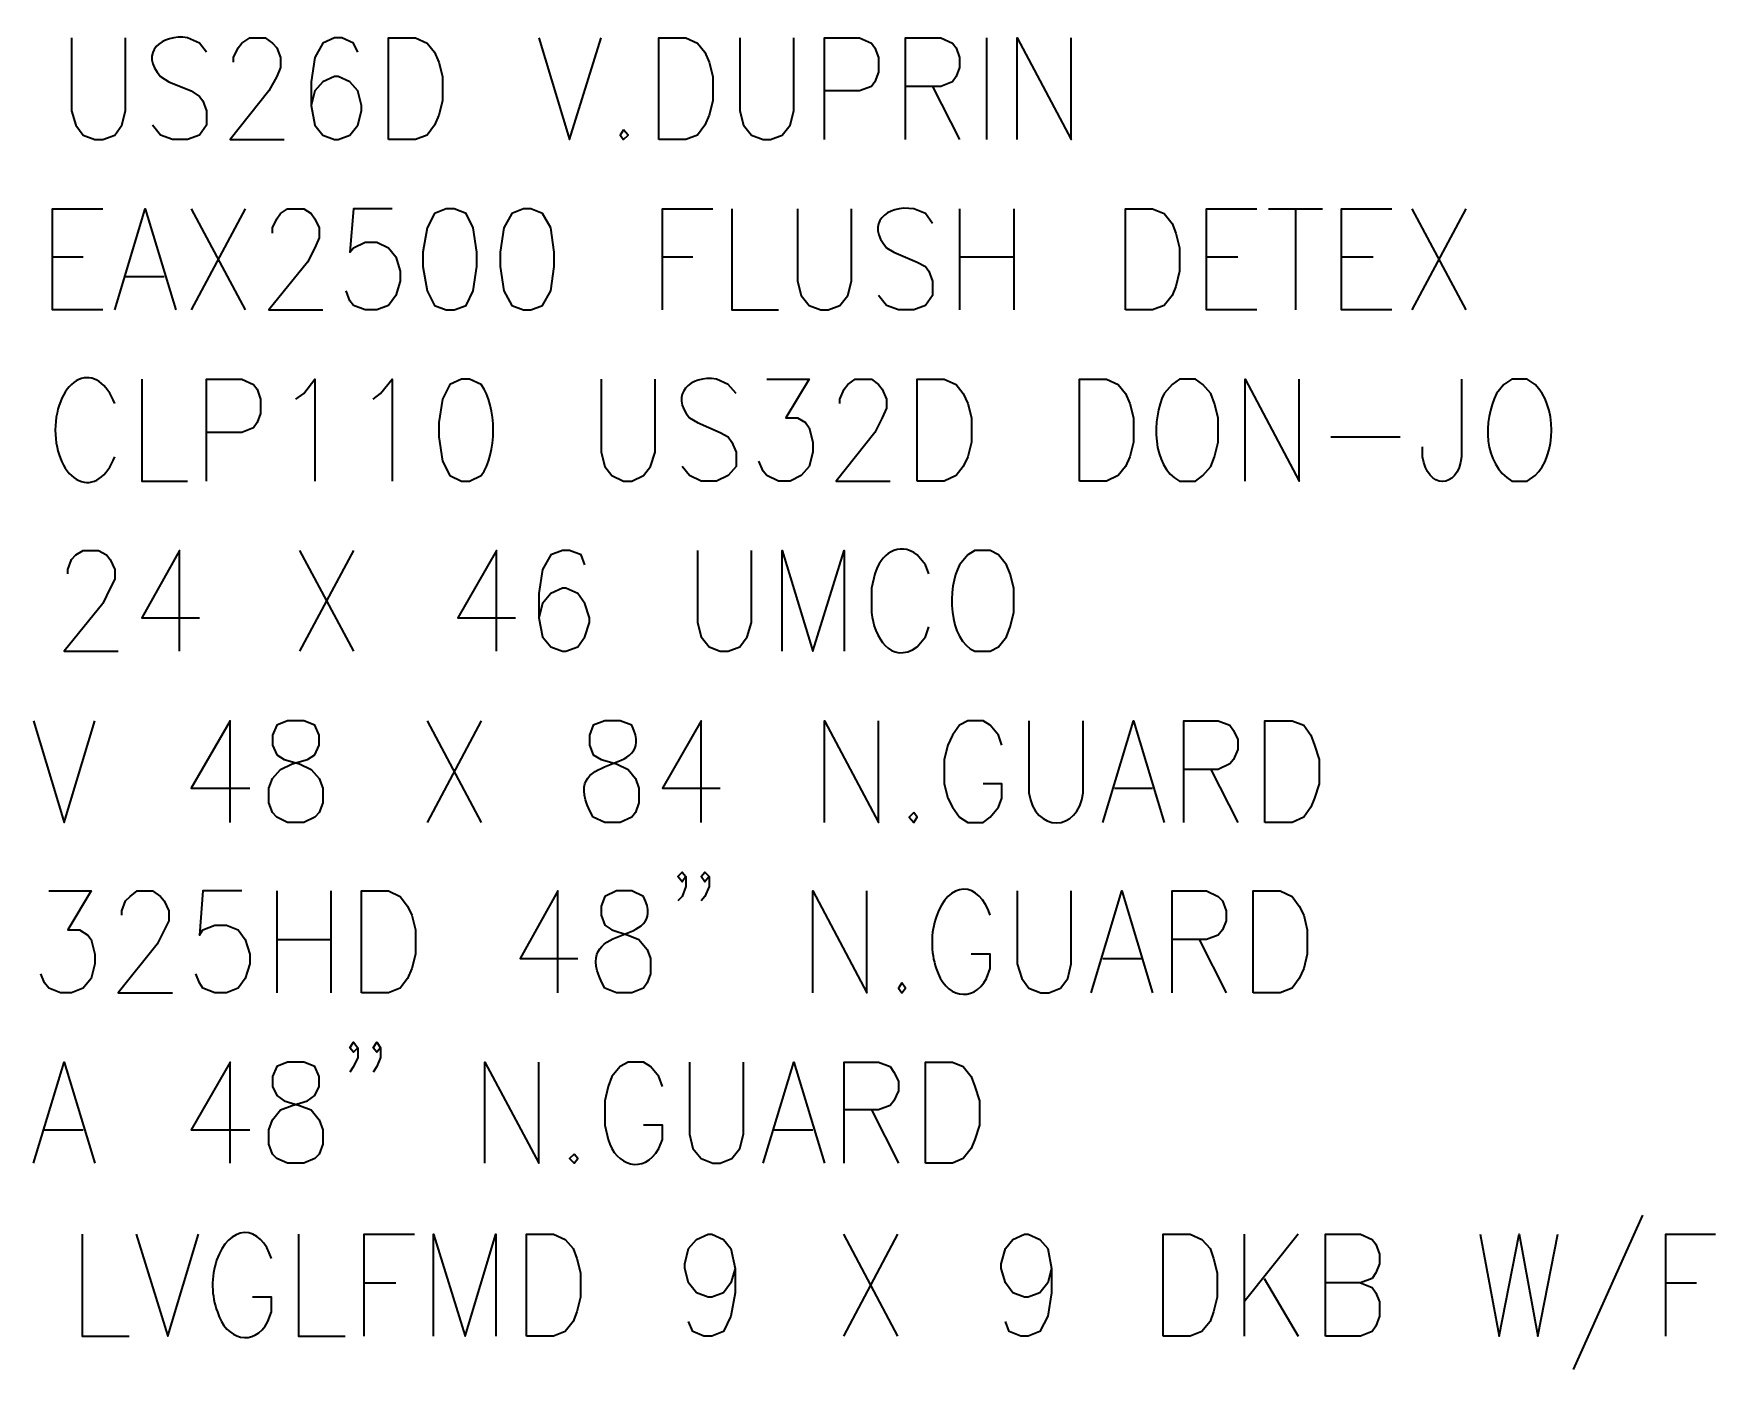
# Model space of a CAD drawing. Header units: inches. Extents: x 5 to 516, y -193 to 129.
# Drawn here: x 164.64 to 170.86, y -105.56 to -100.62 of the extents above; entities that cross this region are included whole.
import ezdxf

# ---------------------------------------------------------------- set-up
doc = ezdxf.new("R2010")
doc.units = ezdxf.units.IN
doc.header["$MEASUREMENT"] = 0
doc.layers.add('PDF3_Geometry', color=7, linetype='Continuous')

msp = doc.modelspace()

# ---------------------------------------------------------------- linework, layer by layer
at = {"layer": 'PDF3_Geometry', "lineweight": 35}
for points in [[(164.7780662, -100.6357322), (164.7780662, -100.9057149), (164.7947318, -100.9590448), (164.8213968, -100.9957091), (164.8647274, -101.0123747), (164.8947254, -101.0123747), (164.938056, -100.9957091), (164.9647209, -100.9590448), (164.9780534, -100.9057149), (164.9780534, -100.6357322)], [(165.2780342, -100.6890633), (165.2513692, -100.6557321), (165.2080387, -100.6357334)], [(165.3780305, -100.7257261), (165.3780305, -100.7090606), (165.3946961, -100.6723962), (165.4080286, -100.6557306), (165.4380266, -100.6357319), (165.4946897, -100.6357319), (165.5213546, -100.6557306), (165.5380202, -100.6723962), (165.5513527, -100.7090606), (165.5513527, -100.7457249), (165.5380202, -100.7790561), (165.5080222, -100.832386), (165.364698, -101.0123744), (165.5646852, -101.0123744)], [(165.8380026, -100.6890633), (165.821337, -100.6557321), (165.7780065, -100.6357334), (165.7513415, -100.6357334), (165.708011, -100.6557321), (165.6780129, -100.709062), (165.6646804, -100.7990563), (165.6646804, -100.8857174), (165.6780129, -100.959046), (165.708011, -100.9957103), (165.7513415, -101.0123759), (165.764674, -101.0123759), (165.8080046, -100.9957103), (165.8380026, -100.959046), (165.8513351, -100.9057161), (165.8513351, -100.8857174), (165.8380026, -100.8323875), (165.8080046, -100.7990563), (165.764674, -100.7790576), (165.7513415, -100.7790576), (165.708011, -100.7990563), (165.6780129, -100.8323875), (165.6646804, -100.8857174)], [(166.5079494, -100.6357322), (166.6212754, -101.0123747), (166.7379346, -100.6357322)], [(167.2512421, -100.6357322), (167.2512421, -100.9057149), (167.2645746, -100.9590448), (167.2945727, -100.9957091), (167.3379032, -101.0123747), (167.3645682, -101.0123747), (167.4078987, -100.9957091), (167.4378968, -100.9590448), (167.4512293, -100.9057149), (167.4512293, -100.6357322)], [(167.5645494, -101.0123763), (167.5645494, -100.6357338), (167.694541, -100.6357338), (167.7378716, -100.6557325), (167.7512041, -100.6723981), (167.7645366, -100.7090625), (167.7645366, -100.7623924), (167.7512041, -100.7990567), (167.7378716, -100.8157223), (167.694541, -100.8323879), (167.5645494, -100.8323879)], [(167.8645383, -101.0123763), (167.8645383, -100.6357338), (167.9945299, -100.6357338), (168.0378605, -100.6557325), (168.051193, -100.6723981), (168.0645255, -100.7090625), (168.0645255, -100.7457268), (168.051193, -100.779058), (168.0378605, -100.7990567), (167.9945299, -100.8157223), (167.8645383, -100.8157223)], [(168.1645136, -100.6357322), (168.1645136, -101.0123747)], [(168.2778419, -101.0123763), (168.2778419, -100.6357338), (168.477829, -101.0123763), (168.477829, -100.6357338)], [(165.1080451, -100.7790576), (165.1380432, -100.7990563), (165.2213712, -100.8323875), (165.2513692, -100.8523862), (165.2647017, -100.8690518), (165.2780342, -100.9057161), (165.2780342, -100.959046), (165.2513692, -100.9957103), (165.2080387, -101.0123759), (165.1513756, -101.0123759), (165.1080451, -100.9957103), (165.078047, -100.959046)], [(167.9645346, -100.8157201), (168.0645282, -101.0123742)], [(164.8947249, -101.642334), (164.7080702, -101.642334), (164.7080702, -101.2690247), (164.8947249, -101.2690247)], [(164.9380495, -101.642334), (165.0513755, -101.2690247), (165.1647016, -101.642334)], [(165.2213701, -101.2690263), (165.4213573, -101.6423357)], [(165.4213627, -101.2690263), (165.2213755, -101.6423357)], [(165.5213454, -101.3590202), (165.5213454, -101.3390215), (165.538011, -101.3056903), (165.5513435, -101.2856916), (165.5780085, -101.269026), (165.6380046, -101.269026), (165.6646696, -101.2856916), (165.678002, -101.3056903), (165.6946676, -101.3390215), (165.6946676, -101.3756858), (165.678002, -101.4123502), (165.6513371, -101.4656801), (165.5080129, -101.6423354), (165.7080001, -101.6423354)], [(165.9646628, -101.2690263), (165.8213387, -101.2690263), (165.8080062, -101.429016), (165.8213387, -101.4123504), (165.8646692, -101.3923517), (165.9079998, -101.3923517), (165.9513303, -101.4123504), (165.9779953, -101.4456816), (165.9946609, -101.4990115), (165.9946609, -101.5356758), (165.9779953, -101.5890058), (165.9513303, -101.6256701), (165.9079998, -101.6423357), (165.8646692, -101.6423357), (165.8213387, -101.6256701), (165.8080062, -101.6090045), (165.7946737, -101.5723402)], [(166.9645987, -101.642334), (166.9645987, -101.2690247), (167.1512534, -101.2690247)], [(167.2212419, -101.2690263), (167.2212419, -101.6423357), (167.3945641, -101.6423357)], [(167.4645666, -101.2690263), (167.4645666, -101.5356758), (167.4778991, -101.5890058), (167.5078972, -101.6256701), (167.5512278, -101.6423357), (167.5778927, -101.6423357), (167.6212233, -101.6256701), (167.6512213, -101.5890058), (167.6645538, -101.5356758), (167.6645538, -101.2690263)], [(167.9645346, -101.322354), (167.9378696, -101.2856897), (167.8945391, -101.2690241)], [(168.0645173, -101.2690263), (168.0645173, -101.6423357)], [(168.2645099, -101.2690263), (168.2645099, -101.6423357)], [(169.1644571, -101.642334), (168.9778024, -101.642334), (168.9778024, -101.2690247), (169.1644571, -101.2690247)], [(169.2077817, -101.2690263), (169.4077689, -101.2690263)], [(169.307778, -101.2690263), (169.307778, -101.6423357)], [(169.6644251, -101.642334), (169.4777704, -101.642334), (169.4777704, -101.2690247), (169.6644251, -101.2690247)], [(169.9377289, -101.2690263), (169.7377418, -101.6423357)], [(169.7377499, -101.2690263), (169.9377371, -101.6423357)], [(167.7945455, -101.4123483), (167.8212104, -101.4290139), (167.9078716, -101.4656782), (167.9378696, -101.4823438), (167.9512021, -101.4990094), (167.9645346, -101.5356737), (167.9645346, -101.5890036), (167.9378696, -101.6256679), (167.8945391, -101.6423335), (167.837876, -101.6423335), (167.7945455, -101.6256679), (167.7645474, -101.5890036)], [(164.7080702, -101.4456812), (164.8213963, -101.4456812)], [(166.9645987, -101.4456812), (167.0779248, -101.4456812)], [(168.0645173, -101.4456812), (168.2645045, -101.4456812)], [(168.9778024, -101.4456812), (169.0944616, -101.4456812)], [(169.4777704, -101.4456812), (169.5944295, -101.4456812)], [(164.9780589, -101.5190103), (165.121383, -101.5190103)], [(165.0380458, -101.898984), (165.0380458, -102.2756265), (165.2080349, -102.2756265)], [(165.2780342, -102.2756281), (165.2780342, -101.8989856), (165.4080259, -101.8989856), (165.4513564, -101.9189843), (165.4646889, -101.9356499), (165.4780214, -101.9723142), (165.4780214, -102.0256442), (165.4646889, -102.0589754), (165.4513564, -102.0789741), (165.4080259, -102.0956397), (165.2780342, -102.0956397)], [(165.6080098, -101.972313), (165.6380079, -101.9523143), (165.6780053, -101.8989844), (165.6780053, -102.2756269)], [(165.8946668, -101.972313), (165.9213317, -101.9523143), (165.9646623, -101.8989844), (165.9646623, -102.2756269)], [(166.2946346, -101.9189827), (166.251304, -101.898984), (166.221306, -101.898984), (166.1779754, -101.9189827), (166.1513105, -101.9723126), (166.137978, -102.0589737), (166.137978, -102.1123036), (166.1513105, -102.2022979), (166.1779754, -102.2556278), (166.221306, -102.2756265), (166.251304, -102.2756265), (166.2946346, -102.2556278)], [(166.7379422, -101.898984), (166.7379422, -102.1689667), (166.7512747, -102.2222966), (166.7779397, -102.2556278), (166.8212702, -102.2756265), (166.8512683, -102.2756265), (166.8945988, -102.2556278), (166.9212638, -102.2222966), (166.9379294, -102.1689667), (166.9379294, -101.898984)], [(167.2379102, -101.9523151), (167.2079121, -101.9189839), (167.1645815, -101.8989852)], [(167.3512384, -101.898984), (167.507895, -101.898984), (167.4212339, -102.0423081), (167.4645645, -102.0423081), (167.4945625, -102.0589737), (167.507895, -102.0789724), (167.5212275, -102.1323024), (167.5212275, -102.1689667), (167.507895, -102.2222966), (167.4778969, -102.2556278), (167.4378995, -102.2756265), (167.394569, -102.2756265), (167.3512384, -102.2556278), (167.3379059, -102.2389622), (167.3212403, -102.2022979)], [(167.6212135, -101.9889779), (167.6212135, -101.9723124), (167.6378791, -101.935648), (167.6512116, -101.9189824), (167.6778765, -101.8989837), (167.7378727, -101.8989837), (167.7645376, -101.9189824), (167.7778701, -101.935648), (167.7945357, -101.9723124), (167.7945357, -102.0056435), (167.7778701, -102.0423079), (167.7512052, -102.0956378), (167.607881, -102.2756262), (167.8078682, -102.2756262)], [(168.8778061, -102.2756265), (168.9378023, -102.2756265), (168.9644672, -102.2556278), (168.9944653, -102.2222966), (169.0077978, -102.1856323), (169.0211303, -102.1323024), (169.0211303, -102.0423081), (169.0077978, -101.9889782), (168.9944653, -101.9523139), (168.9644672, -101.9189827), (168.9378023, -101.898984), (168.8778061, -101.898984), (168.8511412, -101.9189827), (168.8211431, -101.9523139)], [(169.1211173, -102.2756281), (169.1211173, -101.8989856), (169.3211045, -102.2756281), (169.3211045, -101.8989856)], [(169.9210742, -101.898984), (169.9210742, -102.1856323)], [(170.1943824, -101.9189827), (170.1643843, -101.898984), (170.1077213, -101.898984), (170.0777232, -101.9189827), (170.0510583, -101.9523139)], [(167.0645879, -102.0423094), (167.094586, -102.058975), (167.177914, -102.0956393), (167.2079121, -102.1123049), (167.2212446, -102.1323036), (167.2379102, -102.1689679), (167.2379102, -102.2222978), (167.2079121, -102.255629), (167.1645815, -102.2756277), (167.1079185, -102.2756277), (167.0645879, -102.255629), (167.037923, -102.2222978)], [(169.437761, -102.1123051), (169.6944112, -102.1123051)], [(169.77775, -102.1856323), (169.77775, -102.148968)], [(170.1077213, -102.2756265), (170.1643843, -102.2756265), (170.1943824, -102.2556278)], [(164.7647343, -102.6189391), (164.7647343, -102.6022735), (164.7780668, -102.5656091), (164.7947324, -102.5489435), (164.8213973, -102.5322779), (164.8780604, -102.5322779), (164.9080585, -102.5489435), (164.9213909, -102.5656091), (164.9380565, -102.6022735), (164.9380565, -102.6389378), (164.9213909, -102.672269), (164.894726, -102.728932), (164.7514018, -102.9055873), (164.951389, -102.9055873)], [(165.1780379, -102.9055875), (165.1780379, -102.5322781), (165.0380469, -102.782262), (165.2513665, -102.782262)], [(165.6213417, -102.5322781), (165.8213289, -102.9055875)], [(165.8213343, -102.5322781), (165.6213471, -102.9055875)], [(166.3513025, -102.9055875), (166.3513025, -102.5322781), (166.2079784, -102.782262), (166.421298, -102.782262)], [(166.6779417, -102.5856075), (166.6646092, -102.5489432), (166.6212787, -102.5322776), (166.5946137, -102.5322776), (166.5512832, -102.5489432), (166.5212851, -102.6022731), (166.5079526, -102.6922673), (166.5079526, -102.7822616), (166.5212851, -102.8522571), (166.5512832, -102.8889214), (166.5946137, -102.905587), (166.6079462, -102.905587), (166.6512768, -102.8889214), (166.6779417, -102.8522571), (166.6946073, -102.7989272), (166.6946073, -102.7822616), (166.6779417, -102.7289317), (166.6512768, -102.6922673), (166.6079462, -102.6722686), (166.5946137, -102.6722686), (166.5512832, -102.6922673), (166.5212851, -102.7289317), (166.5079526, -102.7822616)], [(167.0945817, -102.5322781), (167.0945817, -102.7989276), (167.1079142, -102.8522576), (167.1379122, -102.8889219), (167.1779097, -102.9055875), (167.2079077, -102.9055875), (167.2512383, -102.8889219), (167.2779033, -102.8522576), (167.2945689, -102.7989276), (167.2945689, -102.5322781)], [(167.4079025, -102.9055858), (167.4079025, -102.5322764), (167.5212286, -102.9055858), (167.6378878, -102.5322764), (167.6378878, -102.9055858)], [(167.9511891, -102.6189391), (167.9378566, -102.5856079), (167.9078585, -102.5489435)], [(168.1211814, -102.9055875), (168.1778445, -102.9055875), (168.2078426, -102.8889219), (168.2378406, -102.8522576), (168.2511731, -102.8155932), (168.2645056, -102.7622633), (168.2645056, -102.6722691), (168.2511731, -102.6189392), (168.2378406, -102.585608), (168.2078426, -102.5489437), (168.1778445, -102.5322781), (168.1211814, -102.5322781), (168.0945165, -102.5489437), (168.0645184, -102.585608)], [(167.7512019, -102.6189391), (167.7378694, -102.672269), (167.7378694, -102.7622632)], [(167.9078585, -102.8889217), (167.9378566, -102.8522574), (167.9511891, -102.8155931)], [(164.6380741, -103.1622375), (164.7514002, -103.53888), (164.8647263, -103.1622375)], [(165.3646986, -103.53888), (165.3646986, -103.1622375), (165.2213744, -103.4122215), (165.4380272, -103.4122215)], [(166.0946458, -103.1622375), (166.294633, -103.53888)], [(166.2946384, -103.1622375), (166.0946512, -103.53888)], [(166.8512677, -103.1789031), (166.8079372, -103.1622375), (166.7512742, -103.1622375), (166.7079436, -103.1789031), (166.6946111, -103.2155674), (166.6946111, -103.2522317), (166.7079436, -103.288896), (166.7379417, -103.3055616), (166.7946047, -103.3222272), (166.8379353, -103.3422259), (166.8646002, -103.3755571), (166.8779327, -103.4122215), (166.8779327, -103.4655514), (166.8646002, -103.5022157), (166.8512677, -103.5188813), (166.8079372, -103.53888), (166.7512742, -103.53888), (166.7079436, -103.5188813)], [(167.1079136, -103.53888), (167.1079136, -103.1622375), (166.9645895, -103.4122215), (167.1779091, -103.4122215)], [(167.5645494, -103.5388799), (167.5645494, -103.1622374), (167.7645366, -103.5388799), (167.7645366, -103.1622374)], [(168.2211777, -103.2522314), (168.2078453, -103.2155671), (168.1778472, -103.1789028), (168.1511822, -103.1622372), (168.0945192, -103.1622372), (168.0645211, -103.1789028), (168.0378562, -103.2155671), (168.0211906, -103.2522314), (168.0078581, -103.3055614), (168.0078581, -103.3955556), (168.0211906, -103.4488855), (168.0378562, -103.4822167), (168.0645211, -103.518881), (168.0945192, -103.5388797), (168.1511822, -103.5388797), (168.1778472, -103.518881), (168.2078453, -103.4822167), (168.2211777, -103.4488855), (168.2211777, -103.3955556), (168.1511822, -103.3955556)], [(168.321174, -103.1622375), (168.321174, -103.4288871)], [(168.5211612, -103.4288871), (168.5211612, -103.1622375)], [(168.5944855, -103.5388799), (168.7078116, -103.1622374), (168.8211377, -103.5388799)], [(168.8944744, -103.5388799), (168.8944744, -103.1622374), (169.021133, -103.1622374), (169.0644635, -103.178903), (169.077796, -103.1989017), (169.0944616, -103.2322329), (169.0944616, -103.2688972), (169.077796, -103.3055616), (169.0644635, -103.3222272), (169.021133, -103.3422259), (168.8944744, -103.3422259)], [(168.9944572, -103.3422254), (169.0944507, -103.5388795)], [(168.6378177, -103.4122215), (168.7778087, -103.4122215)], [(167.0512495, -103.7388658), (167.037917, -103.7588645), (167.0212514, -103.7388658), (167.037917, -103.7222002), (167.0512495, -103.7388658), (167.0512495, -103.7755301), (167.037917, -103.8121944), (167.0212514, -103.82886)], [(167.1379139, -103.7388658), (167.1212483, -103.7588645), (167.1079158, -103.7388658), (167.1212483, -103.7222002), (167.1379139, -103.7388658), (167.1379139, -103.7755301), (167.1212483, -103.8121944), (167.1079158, -103.82886)], [(164.6947383, -103.7921969), (164.8513949, -103.7921969), (164.7647338, -103.935521), (164.8080643, -103.935521), (164.8380624, -103.9555198), (164.8513949, -103.9721854), (164.8647274, -104.0255153), (164.8647274, -104.0621796), (164.8513949, -104.1155095), (164.8213968, -104.1521738), (164.7780662, -104.1688394), (164.7380688, -104.1688394), (164.6947383, -104.1521738), (164.6780727, -104.1321751), (164.6647402, -104.0988439)], [(164.9647269, -103.8821909), (164.9647269, -103.8655253), (164.9780594, -103.8288609), (164.994725, -103.8121953), (165.0213899, -103.7921966), (165.078053, -103.7921966), (165.1080511, -103.8121953), (165.1213835, -103.8288609), (165.1380491, -103.8655253), (165.1380491, -103.9021896), (165.0947186, -103.9888507), (164.9513944, -104.1688391), (165.1513816, -104.1688391)], [(165.4080307, -103.7921969), (165.2647066, -103.7921969), (165.2513741, -103.9555198), (165.2647066, -103.935521), (165.3080372, -103.9188554), (165.3513677, -103.9188554), (165.3946983, -103.935521), (165.4213632, -103.9721854), (165.4380288, -104.0255153), (165.4380288, -104.0621796), (165.4213632, -104.1155095), (165.3946983, -104.1521738), (165.3513677, -104.1688394), (165.3080372, -104.1688394), (165.2647066, -104.1521738), (165.2513741, -104.1321751), (165.2380416, -104.0988439)], [(165.5380137, -103.7921969), (165.5380137, -104.1688394)], [(165.7380063, -103.7921969), (165.7380063, -104.1688394)], [(166.5779454, -104.1688394), (166.5779454, -103.7921969), (166.4379544, -104.0421809), (166.6512741, -104.0421809)], [(166.8945999, -103.8121956), (166.8512694, -103.7921969), (166.7946063, -103.7921969), (166.7512758, -103.8121956), (166.7379433, -103.8488599), (166.7379433, -103.8821911), (166.7512758, -103.9188554), (166.7779407, -103.935521), (166.8379369, -103.9555198), (166.8779343, -103.9721854), (166.9079324, -104.0088497), (166.9212649, -104.0421809), (166.9212649, -104.0988439), (166.9079324, -104.1321751), (166.8945999, -104.1521738), (166.8512694, -104.1688394), (166.7946063, -104.1688394), (166.7512758, -104.1521738)], [(167.5212172, -104.1688393), (167.5212172, -103.7921968), (167.7212044, -104.1688393), (167.7212044, -103.7921968)], [(168.2778419, -103.7921969), (168.2778419, -104.0621796), (168.2945075, -104.1155095), (168.3211724, -104.1521738), (168.364503, -104.1688394), (168.3945011, -104.1688394), (168.4378316, -104.1521738), (168.4644966, -104.1155095), (168.477829, -104.0621796), (168.477829, -103.7921969)], [(168.5511533, -104.1688393), (168.6644794, -103.7921968), (168.7778055, -104.1688393)], [(168.8511422, -104.1688393), (168.8511422, -103.7921968), (168.9778008, -103.7921968), (169.0211313, -103.8121955), (169.0377969, -103.8288611), (169.0511294, -103.8655255), (169.0511294, -103.9021898), (169.0377969, -103.935521), (169.0211313, -103.9555197), (168.9778008, -103.9721853), (168.8511422, -103.9721853)], [(165.5380137, -103.9721848), (165.7380009, -103.9721848)], [(168.951125, -103.9721848), (169.0511186, -104.1688389)], [(168.1645131, -104.1155092), (168.1778456, -104.0788449), (168.1778456, -104.025515), (168.1078501, -104.025515)], [(168.5944855, -104.0421809), (168.7378097, -104.0421809)], [(165.8380026, -104.3721598), (165.821337, -104.3888254), (165.8080046, -104.3721598), (165.821337, -104.3521611), (165.8380026, -104.3721598), (165.8380026, -104.4088242), (165.821337, -104.4421554), (165.8080046, -104.4621541)], [(165.9213306, -104.3721598), (165.9079981, -104.3888254), (165.8946657, -104.3721598), (165.9079981, -104.3521611), (165.9213306, -104.3721598), (165.9213306, -104.4088242), (165.9079981, -104.4421554), (165.8946657, -104.4621541)], [(164.6380741, -104.7987987), (164.7514002, -104.4254894), (164.8647263, -104.7987987)], [(165.3646986, -104.7987987), (165.3646986, -104.4254893), (165.2213744, -104.6754733), (165.4380272, -104.6754733)], [(166.3079703, -104.7987987), (166.3079703, -104.4254894), (166.5079575, -104.7987987), (166.5079575, -104.4254894)], [(166.9645987, -104.5154849), (166.9512662, -104.4788206), (166.9212681, -104.4421563), (166.8946032, -104.4254907), (166.8379401, -104.4254907), (166.8079421, -104.4421563), (166.777944, -104.4788206), (166.7646115, -104.5154849), (166.751279, -104.5688149), (166.751279, -104.6588091), (166.7646115, -104.712139)], [(167.0645814, -104.4254893), (167.0645814, -104.6921389), (167.0779139, -104.7454688), (167.107912, -104.7821331), (167.1512425, -104.7987987), (167.1779075, -104.7987987), (167.2212381, -104.7821331), (167.2512361, -104.7454688), (167.2645686, -104.6921389), (167.2645686, -104.4254893)], [(167.3379065, -104.7987987), (167.4512325, -104.4254894), (167.5645586, -104.7987987)], [(167.6378818, -104.7987987), (167.6378818, -104.4254894), (167.7645404, -104.4254894), (167.8078709, -104.4421549), (167.8212034, -104.4621537), (167.837869, -104.4954849), (167.837869, -104.5321492), (167.8212034, -104.5688135), (167.8078709, -104.5854791), (167.7645404, -104.6021447), (167.6378818, -104.6021447)], [(167.7378781, -104.6021459), (167.8378717, -104.7988)], [(166.9512662, -104.7454702), (166.9645987, -104.712139), (166.9645987, -104.6588091), (166.8946032, -104.6588091)], [(164.6780699, -104.6754733), (164.8213941, -104.6754733)], [(167.3779023, -104.6754733), (167.5212264, -104.6754733)], [(170.5910209, -104.9921203), (170.3343707, -105.5620838)], [(164.8180621, -105.0621147), (164.8180621, -105.4387572), (164.9913843, -105.4387572)], [(165.0180547, -105.0621147), (165.1347138, -105.4387572), (165.2480399, -105.0621147)], [(165.6180053, -105.0621147), (165.6180053, -105.4387572), (165.7913276, -105.4387572)], [(165.8613301, -105.4387588), (165.8613301, -105.0621163), (166.0479848, -105.0621163)], [(166.1179733, -105.4387588), (166.1179733, -105.0621163), (166.2346325, -105.4387588), (166.3479585, -105.0621163), (166.3479585, -105.4387588)], [(167.2345738, -105.1887748), (167.2179082, -105.2421047), (167.1912432, -105.2787691), (167.1479127, -105.2954347), (167.1345802, -105.2954347), (167.0912496, -105.2787691), (167.0612516, -105.2421047), (167.0479191, -105.1887748), (167.0479191, -105.1721092), (167.0612516, -105.1154462), (167.0912496, -105.082115), (167.1345802, -105.0621163), (167.1479127, -105.0621163), (167.1912432, -105.082115), (167.2179082, -105.1154462), (167.2345738, -105.1887748), (167.2345738, -105.2787691), (167.2179082, -105.3654302), (167.1912432, -105.4220932), (167.1479127, -105.4387588), (167.1179146, -105.4387588), (167.0779172, -105.4220932), (167.0612516, -105.3854289)], [(167.6345454, -105.0621147), (167.8345326, -105.4387572)], [(167.834538, -105.0621147), (167.6345509, -105.4387572)], [(168.404502, -105.1887748), (168.3911696, -105.2421047), (168.3611715, -105.2787691), (168.3178409, -105.2954347), (168.3045084, -105.2954347), (168.2611779, -105.2787691), (168.2345129, -105.2421047), (168.2178473, -105.1887748), (168.2178473, -105.1721092), (168.2345129, -105.1154462), (168.2611779, -105.082115), (168.3045084, -105.0621163), (168.3178409, -105.0621163), (168.3611715, -105.082115), (168.3911696, -105.1154462), (168.404502, -105.1887748), (168.404502, -105.2787691), (168.3911696, -105.3654302), (168.3611715, -105.4220932), (168.3178409, -105.4387588), (168.291176, -105.4387588), (168.2478454, -105.4220932), (168.2345129, -105.3854289)], [(169.117781, -105.0621147), (169.117781, -105.4387572)], [(169.3177736, -105.0621147), (169.1177864, -105.3120986)], [(169.4177699, -105.4387588), (169.4177699, -105.0621163), (169.5477615, -105.0621163), (169.5910921, -105.082115), (169.6044246, -105.0987806), (169.617757, -105.1354449), (169.617757, -105.1721092), (169.6044246, -105.2054404), (169.5910921, -105.2254391), (169.5477615, -105.2421047), (169.4177699, -105.2421047)], [(169.9910702, -105.0621147), (170.0610658, -105.4387572), (170.1343944, -105.0621147), (170.2043899, -105.4387572), (170.2777185, -105.0621147)], [(170.6776853, -105.4387588), (170.6776853, -105.0621163), (170.8610069, -105.0621163)], [(169.1911134, -105.2254377), (169.3177719, -105.4387573)], [(165.8613301, -105.2421043), (165.9779893, -105.2421043)], [(169.5477664, -105.2421043), (169.591097, -105.2587699), (169.6044294, -105.2787686), (169.6177619, -105.3120998), (169.6177619, -105.3654297), (169.6044294, -105.402094), (169.591097, -105.4220927), (169.5477664, -105.4387583), (169.4177747, -105.4387583)], [(170.6776853, -105.2421043), (170.7910114, -105.2421043)], [(165.5046901, -105.385427), (165.5180226, -105.3487627), (165.5180226, -105.2954328), (165.4480271, -105.2954328)]]:
    msp.add_lwpolyline(points, dxfattribs=at)
for points in [[(165.9513173, -101.0123763), (165.9513173, -100.6357338), (166.0513109, -100.6357338), (166.0946415, -100.6557325), (166.1213064, -100.6890637), (166.137972, -100.725728), (166.1513045, -100.779058), (166.1513045, -100.8690522), (166.137972, -100.9223821), (166.1213064, -100.9590464), (166.0946415, -100.9957107), (166.0513109, -101.0123763)], [(166.9512532, -101.0123763), (166.9512532, -100.6357338), (167.0512468, -100.6357338), (167.0945773, -100.6557325), (167.1212423, -100.6890637), (167.1379079, -100.725728), (167.1512404, -100.779058), (167.1512404, -100.8690522), (167.1379079, -100.9223821), (167.1212423, -100.9590464), (167.0945773, -100.9957107), (167.0512468, -101.0123763)], [(166.8212702, -100.9757101), (166.8079377, -100.9957088), (166.8212702, -101.0123744), (166.8379358, -100.9957088)], [(166.1646418, -101.2690263), (166.1213113, -101.2856919), (166.0946463, -101.3390218), (166.0779807, -101.429016), (166.0779807, -101.4823459), (166.0946463, -101.5723402), (166.1213113, -101.6256701), (166.1646418, -101.6423357), (166.1946399, -101.6423357), (166.2379705, -101.6256701), (166.2646354, -101.5723402), (166.2779679, -101.4823459), (166.2779679, -101.429016), (166.2646354, -101.3390218), (166.2379705, -101.2856919), (166.1946399, -101.2690263)], [(166.4512853, -101.2690263), (166.4079547, -101.2856919), (166.3779566, -101.3390218), (166.3646241, -101.429016), (166.3646241, -101.4823459), (166.3779566, -101.5723402), (166.4079547, -101.6256701), (166.4512853, -101.6423357), (166.4779502, -101.6423357), (166.5212808, -101.6256701), (166.5512788, -101.5723402), (166.5646113, -101.4823459), (166.5646113, -101.429016), (166.5512788, -101.3390218), (166.5212808, -101.2856919), (166.4779502, -101.2690263)], [(168.6778135, -101.642334), (168.6778135, -101.2690247), (168.7778071, -101.2690247), (168.8211377, -101.2856902), (168.8511357, -101.3223546), (168.8644682, -101.3590189), (168.8778007, -101.4123488), (168.8778007, -101.4990099), (168.8644682, -101.5556729), (168.8511357, -101.5890041), (168.8211377, -101.6256685), (168.7778071, -101.642334)], [(167.9078705, -102.2756281), (167.9078705, -101.8989856), (168.0078641, -101.8989856), (168.0511946, -101.9189843), (168.0778596, -101.9523155), (168.0945252, -101.9889798), (168.1078576, -102.0423098), (168.1078576, -102.132304), (168.0945252, -102.1856339), (168.0778596, -102.2222982), (168.0511946, -102.2556294), (168.0078641, -102.2756281)], [(168.5078212, -102.2756281), (168.5078212, -101.8989856), (168.6078147, -101.8989856), (168.6511453, -101.9189843), (168.6778103, -101.9523155), (168.6944759, -101.9889798), (168.7078083, -102.0423098), (168.7078083, -102.132304), (168.6944759, -102.1856339), (168.6778103, -102.2222982), (168.6511453, -102.2556294), (168.6078147, -102.2756281)], [(165.5780095, -103.1622375), (165.5380121, -103.1789031), (165.5213465, -103.2155674), (165.5213465, -103.2522317), (165.5380121, -103.288896), (165.5646771, -103.3055616), (165.6213401, -103.3222272), (165.6646706, -103.3422259), (165.6946687, -103.3755571), (165.7080012, -103.4122215), (165.7080012, -103.4655514), (165.6946687, -103.5022157), (165.6780031, -103.5188813), (165.6380057, -103.53888), (165.5780095, -103.53888), (165.5380121, -103.5188813), (165.5213465, -103.5022157), (165.508014, -103.4655514), (165.508014, -103.4122215), (165.5213465, -103.3755571), (165.5513446, -103.3422259), (165.5946751, -103.3222272), (165.6513382, -103.3055616), (165.6780031, -103.288896), (165.6946687, -103.2522317), (165.6946687, -103.2155674), (165.6780031, -103.1789031), (165.6380057, -103.1622375)], [(169.1944498, -103.5388799), (169.1944498, -103.1622374), (169.2944434, -103.1622374), (169.3377739, -103.178903), (169.3644389, -103.2155673), (169.3777713, -103.2522316), (169.3944369, -103.3055616), (169.3944369, -103.3955558), (169.3777713, -103.4488857), (169.3644389, -103.4822169), (169.3377739, -103.5188812), (169.2944434, -103.5388799)], [(167.8945385, -103.5022154), (167.8778729, -103.518881), (167.8945385, -103.5388797), (167.907871, -103.518881)], [(165.8513346, -104.1688393), (165.8513346, -103.7921968), (165.9513282, -103.7921968), (165.9946587, -103.8121955), (166.0213237, -103.8488599), (166.0379893, -103.8821911), (166.0513217, -103.935521), (166.0513217, -104.0255152), (166.0379893, -104.0788451), (166.0213237, -104.1155094), (165.9946587, -104.1521737), (165.9513282, -104.1688393)], [(169.1511176, -104.1688393), (169.1511176, -103.7921968), (169.2511112, -103.7921968), (169.2944417, -103.8121955), (169.3211067, -103.8488599), (169.3377723, -103.8821911), (169.3511048, -103.935521), (169.3511048, -104.0255152), (169.3377723, -104.0788451), (169.3211067, -104.1155094), (169.2944417, -104.1521737), (169.2511112, -104.1688393)], [(167.8512063, -104.1321748), (167.8378739, -104.1521735), (167.8512063, -104.1688391), (167.8645388, -104.1521735)], [(165.5780095, -104.4254893), (165.5380121, -104.4421549), (165.5213465, -104.4788192), (165.5213465, -104.5154835), (165.5380121, -104.5488147), (165.5646771, -104.5688134), (165.6213401, -104.585479), (165.6646706, -104.6021446), (165.6946687, -104.6388089), (165.7080012, -104.6754733), (165.7080012, -104.7288032), (165.6946687, -104.7654675), (165.6780031, -104.7821331), (165.6380057, -104.7987987), (165.5780095, -104.7987987), (165.5380121, -104.7821331), (165.5213465, -104.7654675), (165.508014, -104.7288032), (165.508014, -104.6754733), (165.5213465, -104.6388089), (165.5513446, -104.6021446), (165.5946751, -104.585479), (165.6513382, -104.5688134), (165.6780031, -104.5488147), (165.6946687, -104.5154835), (165.6946687, -104.4788192), (165.6780031, -104.4421549), (165.6380057, -104.4254893)], [(167.9378572, -104.7987987), (167.9378572, -104.4254894), (168.0378507, -104.4254894), (168.0778482, -104.4421549), (168.1078463, -104.4788193), (168.1211787, -104.5154836), (168.1378443, -104.5688135), (168.1378443, -104.6588077), (168.1211787, -104.7121376), (168.1078463, -104.7454688), (168.0778482, -104.7821332), (168.0378507, -104.7987987)], [(166.6379459, -104.7654689), (166.6212803, -104.7821345), (166.6379459, -104.7988001), (166.6512784, -104.7821345)], [(166.4612944, -105.4387588), (166.4612944, -105.0621163), (166.561288, -105.0621163), (166.6046185, -105.082115), (166.6346166, -105.1154462), (166.6479491, -105.1521105), (166.6612816, -105.2054404), (166.6612816, -105.2954347), (166.6479491, -105.3487646), (166.6346166, -105.3854289), (166.6046185, -105.4220932), (166.561288, -105.4387588)], [(168.8178056, -105.4387588), (168.8178056, -105.0621163), (168.9177992, -105.0621163), (168.9611298, -105.082115), (168.9911278, -105.1154462), (169.0044603, -105.1521105), (169.0177928, -105.2054404), (169.0177928, -105.2954347), (169.0044603, -105.3487646), (168.9911278, -105.3854289), (168.9611298, -105.4220932), (168.9177992, -105.4387588)]]:
    msp.add_lwpolyline(points, close=True, dxfattribs=at)
for centre, major_axis, ratio, start_param, end_param in [((164.8362991, -102.0871585), (-0.0001647, 0.1937614), 0.609451797, 5.243246923, 10.461925761), ((168.0768146, -103.9774461), (0.0057108, 0.1915693), 0.596398362, 5.250495234, 8.429452914), ((165.4151509, -105.2423571), (0.0083071, 0.1861193), 0.615547265, 5.24587896, 8.489755284)]:
    msp.add_ellipse(centre, major_axis=major_axis, ratio=ratio, start_param=start_param, end_param=end_param, dxfattribs=at)
for points in [[(165.2080387, -100.6357334), (165.113267, -100.6204011), (165.0263281, -100.6902855), (165.1080451, -100.7790576)], [(167.8945391, -101.2690241), (167.7943788, -101.2518585), (167.714384, -101.324465), (167.7945455, -101.4123483)], [(166.2946346, -102.2556278), (166.3533531, -102.1750774), (166.3537975, -101.9998664), (166.2946346, -101.9189827)], [(167.1645815, -101.8989852), (167.0671989, -101.882153), (166.9913704, -101.9546483), (167.0645879, -102.0423094)], [(170.1943824, -102.2556278), (170.2740995, -102.1807437), (170.2740995, -101.9938668), (170.1943824, -101.9189827)], [(168.8211431, -101.9523139), (168.7764237, -102.044808), (168.7742572, -102.2203523), (168.8778061, -102.2756265)], [(170.0510583, -101.9523139), (170.0008948, -102.0533074), (170.0012281, -102.2117417), (170.1077213, -102.2756265)], [(169.9210742, -102.1856323), (169.910186, -102.3095132), (169.7933046, -102.3056801), (169.77775, -102.1856323)], [(167.9078585, -102.5489435), (167.8383074, -102.4955025), (167.7707562, -102.5482769), (167.7512019, -102.6189391)], [(168.0645184, -102.585608), (168.0175214, -102.668436), (168.0221878, -102.863368), (168.1211814, -102.9055875)], [(167.7378694, -102.7622632), (167.7482577, -102.8495354), (167.8081983, -102.9581395), (167.9078585, -102.8889217)], [(166.7079436, -103.5188813), (166.561453, -103.256787), (166.9524835, -103.3860565), (166.8512677, -103.1789031)], [(168.321174, -103.4288871), (168.3405061, -103.5780442), (168.5059955, -103.5763776), (168.5211612, -103.4288871)], [(166.7512758, -104.1521738), (166.6067295, -103.8878019), (166.9942047, -104.015127), (166.8945999, -103.8121956)], [(167.9778584, -104.0788449), (168.0089675, -104.1853936), (168.1139052, -104.2106142), (168.1645131, -104.1155092)], [(166.7646115, -104.712139), (166.7908876, -104.8085773), (166.8955476, -104.8432417), (166.9512662, -104.7454702)], [(165.3180354, -105.3487627), (165.3491445, -105.4553114), (165.4540823, -105.4804765), (165.5046901, -105.385427)]]:
    msp.add_open_spline(points, degree=3, dxfattribs=at)

doc.saveas('drawing.dxf')
